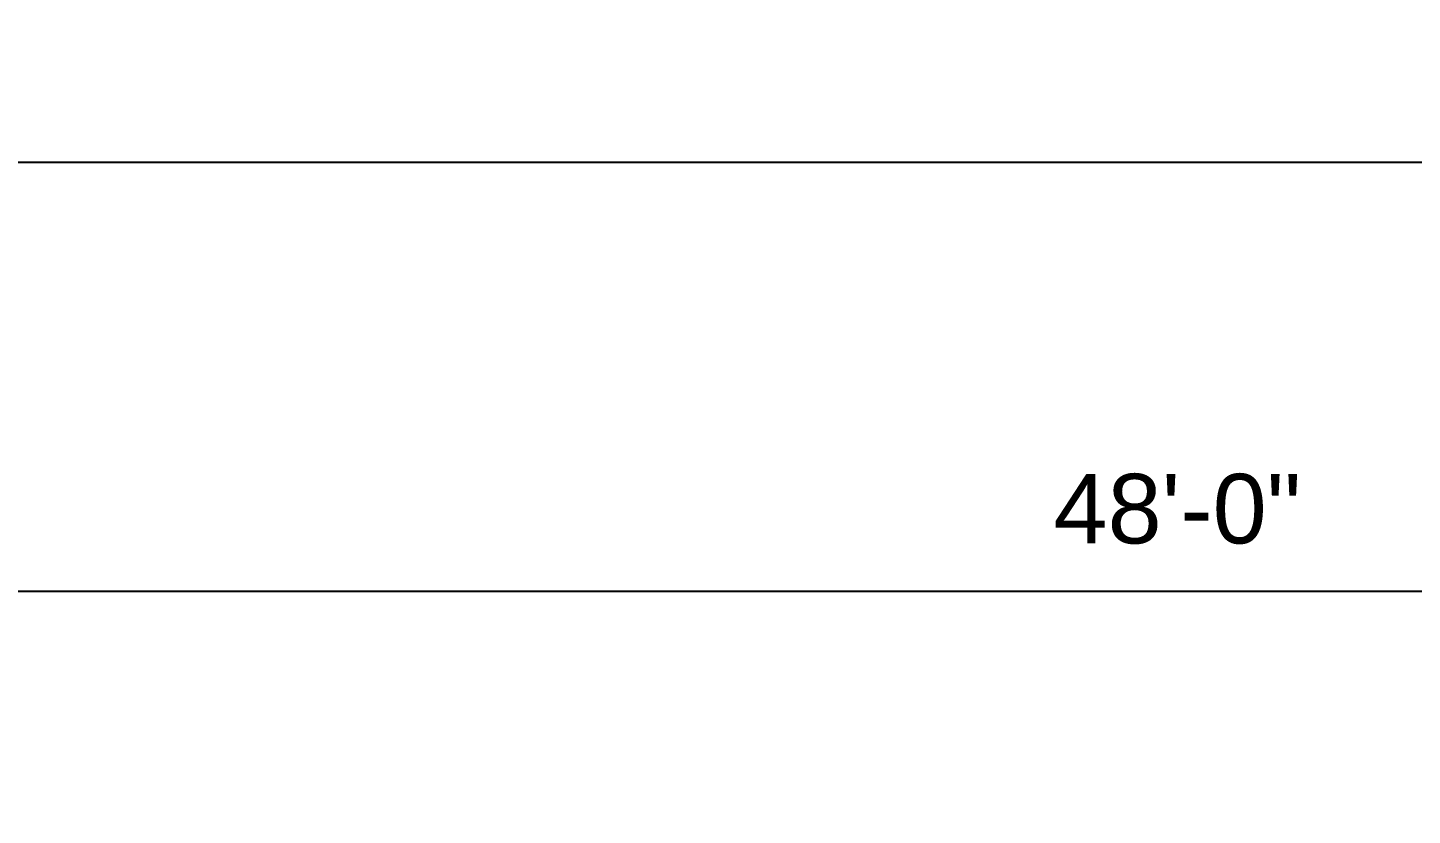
# Model space of a CAD drawing. Header units: inches. Extents: x 1913 to 24953, y -2945 to 1064.
# Drawn here: x 11353.3 to 11592, y 419.8 to 555.6 of the extents above; entities that cross this region are included whole.
import ezdxf

# ---------------------------------------------------------------- set-up
doc = ezdxf.new("R2010")
doc.units = ezdxf.units.IN
doc.header["$MEASUREMENT"] = 0
doc.layers.add('A-ANNO-DIMS', color=211, linetype='Continuous', lineweight=9)
doc.styles.add('Arial', font='arial.ttf', dxfattribs={"height": 12})
doc.dimstyles.new('Linear_-_3_32__Arial', dxfattribs={"dimscale": 12, "dimtxt": 12.243113, "dimasz": 1.333333, "dimexe": 1, "dimexo": 0.666667, "dimgap": 0.666667, "dimtad": 1, "dimdec": 5, "dimrnd": 0.03125, "dimzin": 1, "dimdsep": 46, "dimlunit": 4, "dimtxsty": 'Arial', "dimblk1": 'OBLIQUE', "dimblk2": 'OBLIQUE', "dimsah": 1, "dimcen": 0.09, "dimdle": 1, "dimazin": 0, "dimtfac": 1, "dimtdec": 4, "dimtix": 1, "dimtmove": 0, "dimatfit": 3, "dimfxl": 1, "dimtvp": 1, "dimtfill": 1, "dimfrac": 2, "dimtolj": 1, "dimtzin": 0, "dimarcsym": 2})

# ---------------------------------------------------------------- blocks, each defined once
blk = doc.blocks.new('_Oblique')
at = {"color": 0, "linetype": 'ByBlock', "lineweight": -2}
blk.add_line((-0.5, -0.5), (0.5, 0.5), dxfattribs=at)
blk = doc.blocks.new('*D207')
at = {"layer": 'A-ANNO-DIMS', "color": 0, "lineweight": -2, "transparency": 16777216}
for p, q in [((9811.46, 301.75), (9811.46, 544.37)), ((12115.46, 304.47), (12115.46, 544.37)), ((9799.46, 532.37), (12127.46, 532.37))]:
    blk.add_line(p, q, dxfattribs=at)
at = {"layer": 'Defpoints', "color": 0, "transparency": 16777216}
for p in [(12115.46, 532.37), (12115.46, 296.47), (9811.46, 293.75)]:
    blk.add_point(p, dxfattribs=at)
at = {"layer": 'A-ANNO-DIMS', "color": 0, "lineweight": -2, "transparency": 16777216, "xscale": 16, "yscale": 16, "zscale": 16, "rotation": 180}
blk.add_blockref('_Oblique', (9811.46, 532.37), dxfattribs=at)
at = {"layer": 'A-ANNO-DIMS', "color": 0, "lineweight": -2, "transparency": 16777216, "xscale": 16, "yscale": 16, "zscale": 16}
blk.add_blockref('_Oblique', (12115.46, 532.37), dxfattribs=at)
at = {"layer": 'A-ANNO-DIMS', "color": 0, "lineweight": 0, "transparency": 16777216, "insert": (10963.46, 546.5), "char_height": 12, "width": 73.4587, "attachment_point": 5, "style": 'Arial', "bg_fill": 3, "box_fill_scale": 1.25, "bg_fill_color": 256, "bg_fill_true_color": 13158600, "bg_fill_transparency": 0}
blk.add_mtext('\\A1;192\'-0"', dxfattribs=at)
blk = doc.blocks.new('*D268')
at = {"layer": 'A-ANNO-DIMS', "color": 0, "lineweight": -2, "transparency": 16777216}
for p, q in [((11263.46, 316.47), (11263.46, 470.45)), ((11839.46, 316.47), (11839.46, 470.45)), ((11251.46, 458.45), (11851.46, 458.45))]:
    blk.add_line(p, q, dxfattribs=at)
at = {"layer": 'Defpoints', "color": 0, "transparency": 16777216}
for p in [(11839.46, 458.45), (11263.46, 308.47), (11839.46, 308.47)]:
    blk.add_point(p, dxfattribs=at)
at = {"layer": 'A-ANNO-DIMS', "color": 0, "lineweight": -2, "transparency": 16777216, "xscale": 16, "yscale": 16, "zscale": 16, "rotation": 180}
blk.add_blockref('_Oblique', (11263.46, 458.45), dxfattribs=at)
at = {"layer": 'A-ANNO-DIMS', "color": 0, "lineweight": -2, "transparency": 16777216, "xscale": 16, "yscale": 16, "zscale": 16}
blk.add_blockref('_Oblique', (11839.46, 458.45), dxfattribs=at)
at = {"layer": 'A-ANNO-DIMS', "color": 0, "lineweight": 0, "transparency": 16777216, "insert": (11551.46, 472.57), "char_height": 12, "width": 62.3834, "attachment_point": 5, "style": 'Arial', "bg_fill": 3, "box_fill_scale": 1.25, "bg_fill_color": 256, "bg_fill_true_color": 13158600, "bg_fill_transparency": 0}
blk.add_mtext('\\A1;48\'-0"', dxfattribs=at)

msp = doc.modelspace()

# ---------------------------------------------------------------- dimensions: what is measured, and where the dimension line sits
at = {"layer": 'A-ANNO-DIMS', "lineweight": 0}
dim = msp.add_linear_dim(base=(12115.461831, 532.371634), p1=(9811.461831, 293.74764), p2=(12115.461831, 296.474416), angle=180, dimstyle='Linear_-_3_32__Arial', override={"dimpost": '<>', "dimfxl": 2304.001614}, dxfattribs=at)
dim.commit()
dim.dimension.update_dxf_attribs({"geometry": '*D207', "text_midpoint": (10963.461831, 546.49851)})

# ---------------------------------------------------------------- next in the draw order: dimensions: what is measured, and where the dimension line sits
dim = msp.add_linear_dim(base=(11839.461831, 458.44794), p1=(11263.461831, 308.474416), p2=(11839.461831, 308.474416), angle=180, dimstyle='Linear_-_3_32__Arial', override={"dimpost": '<>', "dimfxl": 576}, dxfattribs=at)
dim.commit()
dim.dimension.update_dxf_attribs({"geometry": '*D268', "text_midpoint": (11551.461831, 472.574816)})

doc.saveas('drawing.dxf')
